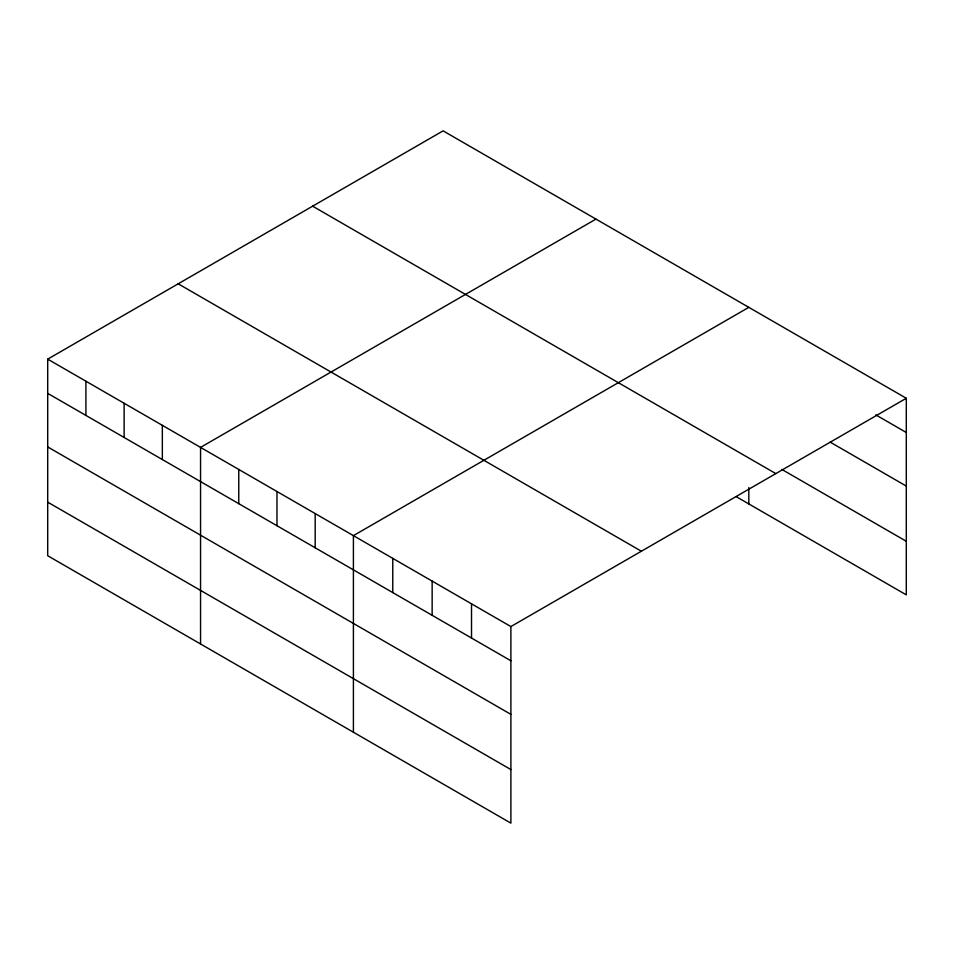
<?xml version="1.0" encoding="UTF-8"?>
<svg xmlns="http://www.w3.org/2000/svg" width="954" height="954" viewBox="0 0 954 954"><rect width="100%" height="100%" fill="white"/><g stroke="black" fill="none" stroke-linecap="round" stroke-linejoin="round"><path stroke-width="1.43" d="M47.7 359.145L510.891 626.563L510.891 823.147L47.7 555.729L47.7 359.145L443.109 130.853L906.3 398.271L906.3 594.855L736.083 496.581M595.964 219.098L200.555 447.39L200.555 643.974M748.818 307.343L353.409 535.635L353.409 732.231M510.891 626.563L906.3 398.271M875.82 414.895L906.3 432.484M830.099 442.072L906.3 486.075M781.839 469.416L906.3 541.276M312.626 206.183L775.817 473.601M178.183 283.803L641.374 551.221M47.7 393.358L510.891 660.776M47.7 446.937L510.891 714.355M47.7 502.15L510.891 769.568M748.818 487.566L748.818 503.939M471.514 603.834L471.514 638.047M432.15 581.093L432.15 615.318M392.774 558.364L392.774 592.589M315.19 513.574L315.19 547.787M276.982 491.513L276.982 525.726M238.762 469.451L238.762 503.664M162.335 425.329L162.335 459.542M124.127 403.268L124.127 437.481M85.908 381.206L85.908 415.419"/></g></svg>
